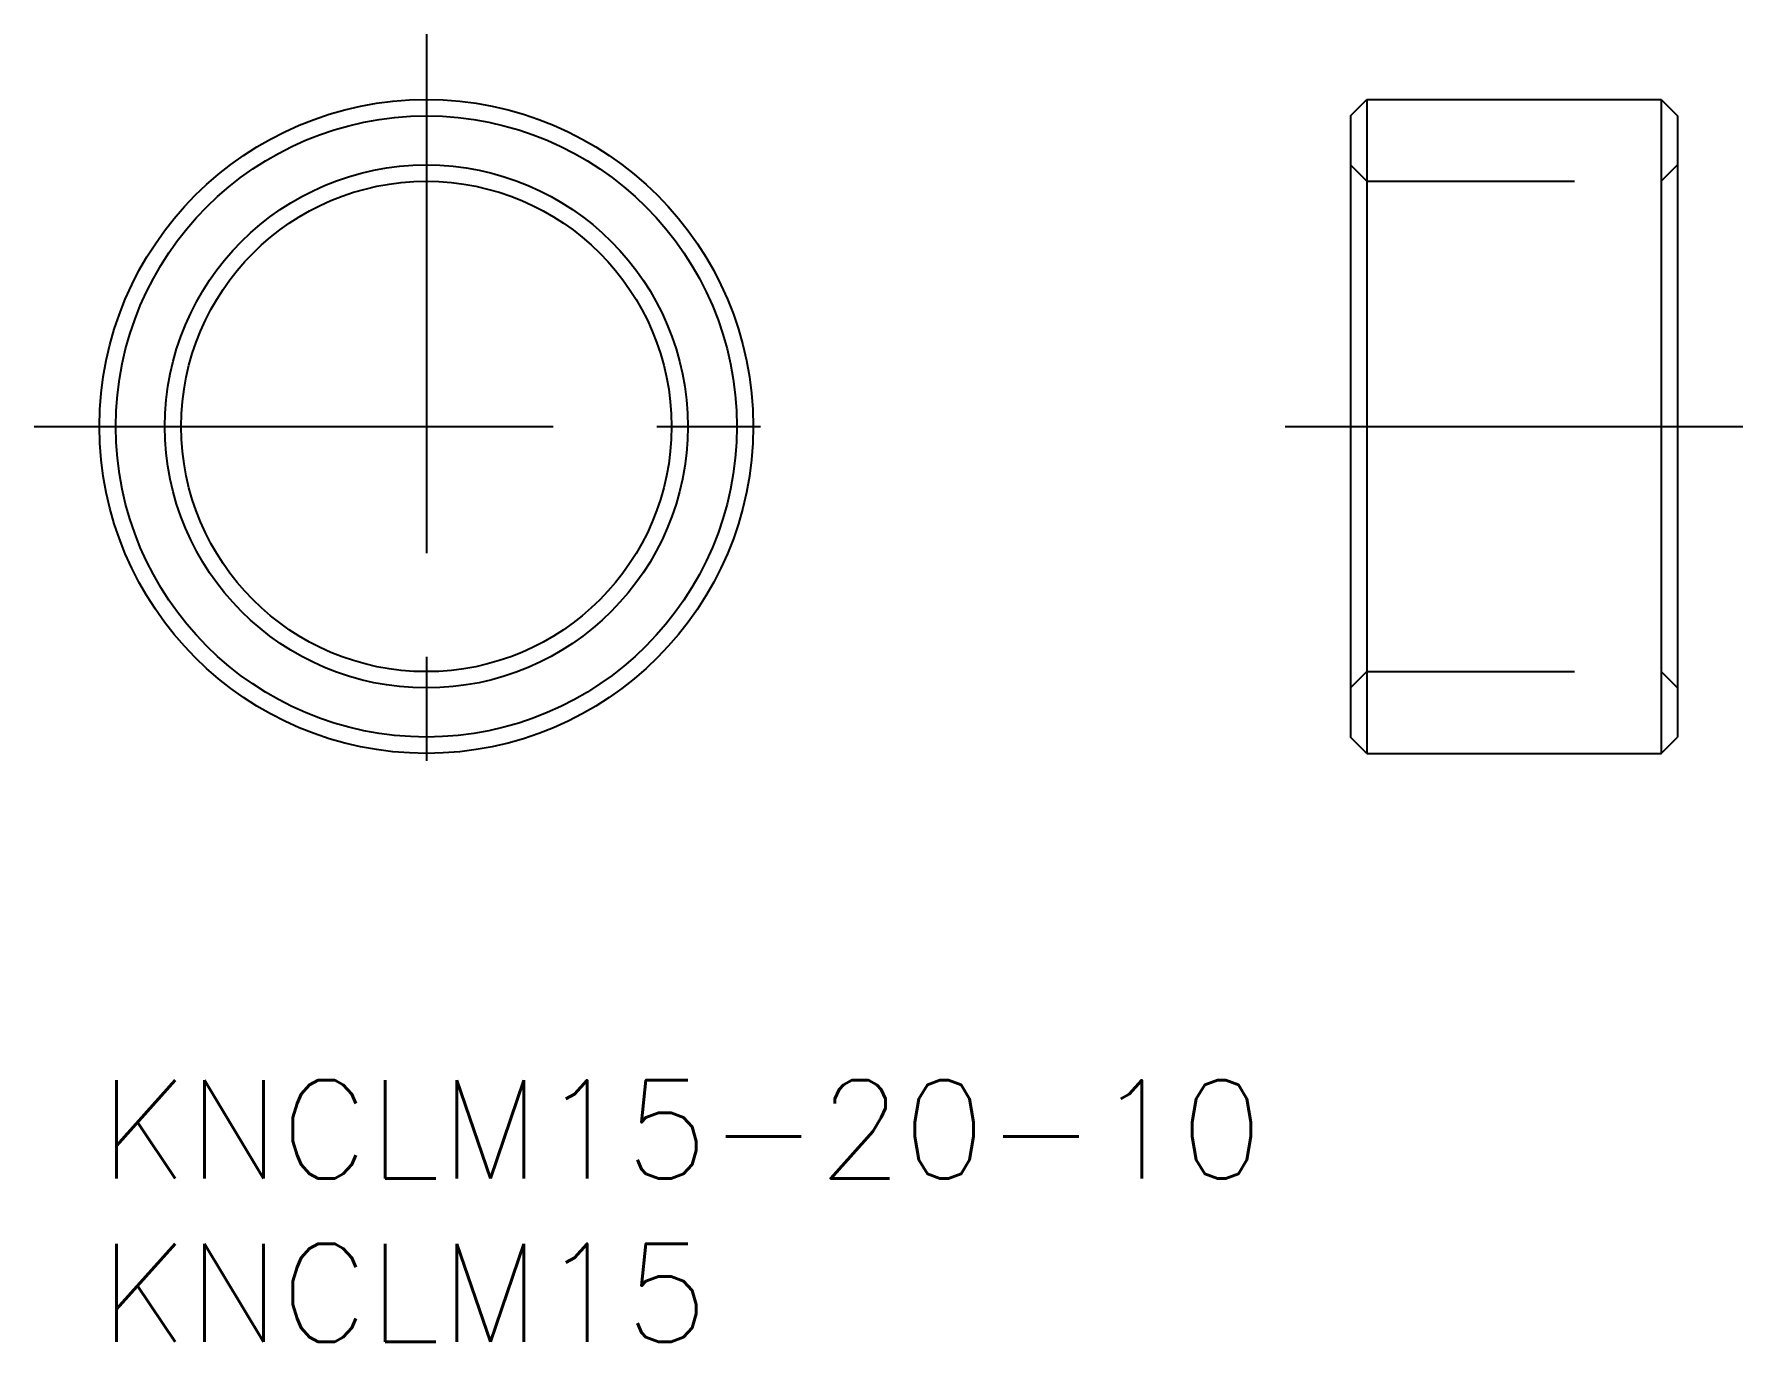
# Model space of a CAD drawing. Extents: x -2 to 50.3, y -8 to 32.
import ezdxf

# ---------------------------------------------------------------- set-up
doc = ezdxf.new("R2010")
doc.units = 0
doc.header["$LTSCALE"] = 0.5
doc.linetypes.add('CENTER', pattern=[50.8, 31.75, -6.35, 6.35, -6.35])
doc.linetypes.add('DASHED', pattern=[19.05, 12.7, -6.35])
for name, color, linetype in [('MSM_CENTER', 1, 'CENTER'), ('MSM_CONTINUOUS', 7, 'CONTINUOUS'), ('MSM_DASHED', 4, 'DASHED'), ('MSM_PART_NUMBER', 7, 'CONTINUOUS')]:
    doc.layers.add(name, color=color, linetype=linetype)
doc.styles.get("Standard").update_dxf_attribs({"font": 'txt.shx', "height": 1, "bigfont": 'bigfont.shx'})

# ---------------------------------------------------------------- blocks, each defined once
blk = doc.blocks.new('*U11')
at = {"layer": 'MSM_PART_NUMBER'}
blk.add_text('KNCLM15-20-10', height=3, dxfattribs=at).set_placement((0, -3))
blk = doc.blocks.new('*U12')
at = {"layer": 'MSM_PART_NUMBER'}
blk.add_text('KNCLM15', height=3, dxfattribs=at).set_placement((0, -8))

msp = doc.modelspace()

# ---------------------------------------------------------------- linework, layer by layer
at = {"layer": 'MSM_CENTER'}
for p, q in [((10, 32), (10, 8)), ((-2, 20), (22, 20)), ((36.278, 20), (50.278, 20))]:
    msp.add_line(p, q, dxfattribs=at)
at = {"layer": 'MSM_CONTINUOUS'}
for p, q in [((38.278, 29.5), (38.778, 30)), ((38.778, 30), (47.778, 30)), ((38.778, 30), (38.778, 10)), ((47.778, 30), (48.278, 29.5)), ((47.778, 30), (47.778, 10)), ((38.278, 29.5), (38.278, 10.5)), ((48.278, 29.5), (48.278, 10.5)), ((38.778, 10), (38.278, 10.5)), ((47.778, 10), (48.278, 10.5)), ((38.778, 10), (47.778, 10))]:
    msp.add_line(p, q, dxfattribs=at)
for radius in [10, 9.5, 8, 7.5]:
    msp.add_circle((10, 20), radius, dxfattribs=at)
at = {"layer": 'MSM_DASHED'}
for p, q in [((38.278, 28), (38.778, 27.5)), ((48.278, 28), (47.778, 27.5)), ((38.778, 27.5), (47.778, 27.5)), ((38.278, 12), (38.778, 12.5)), ((38.778, 12.5), (47.778, 12.5)), ((48.278, 12), (47.778, 12.5))]:
    msp.add_line(p, q, dxfattribs=at)

# ---------------------------------------------------------------- block references
at = {"layer": 'MSM_CONTINUOUS'}
for name in ['*U11', '*U12']:
    msp.add_blockref(name, (0, 0), dxfattribs=at)

doc.saveas('drawing.dxf')
